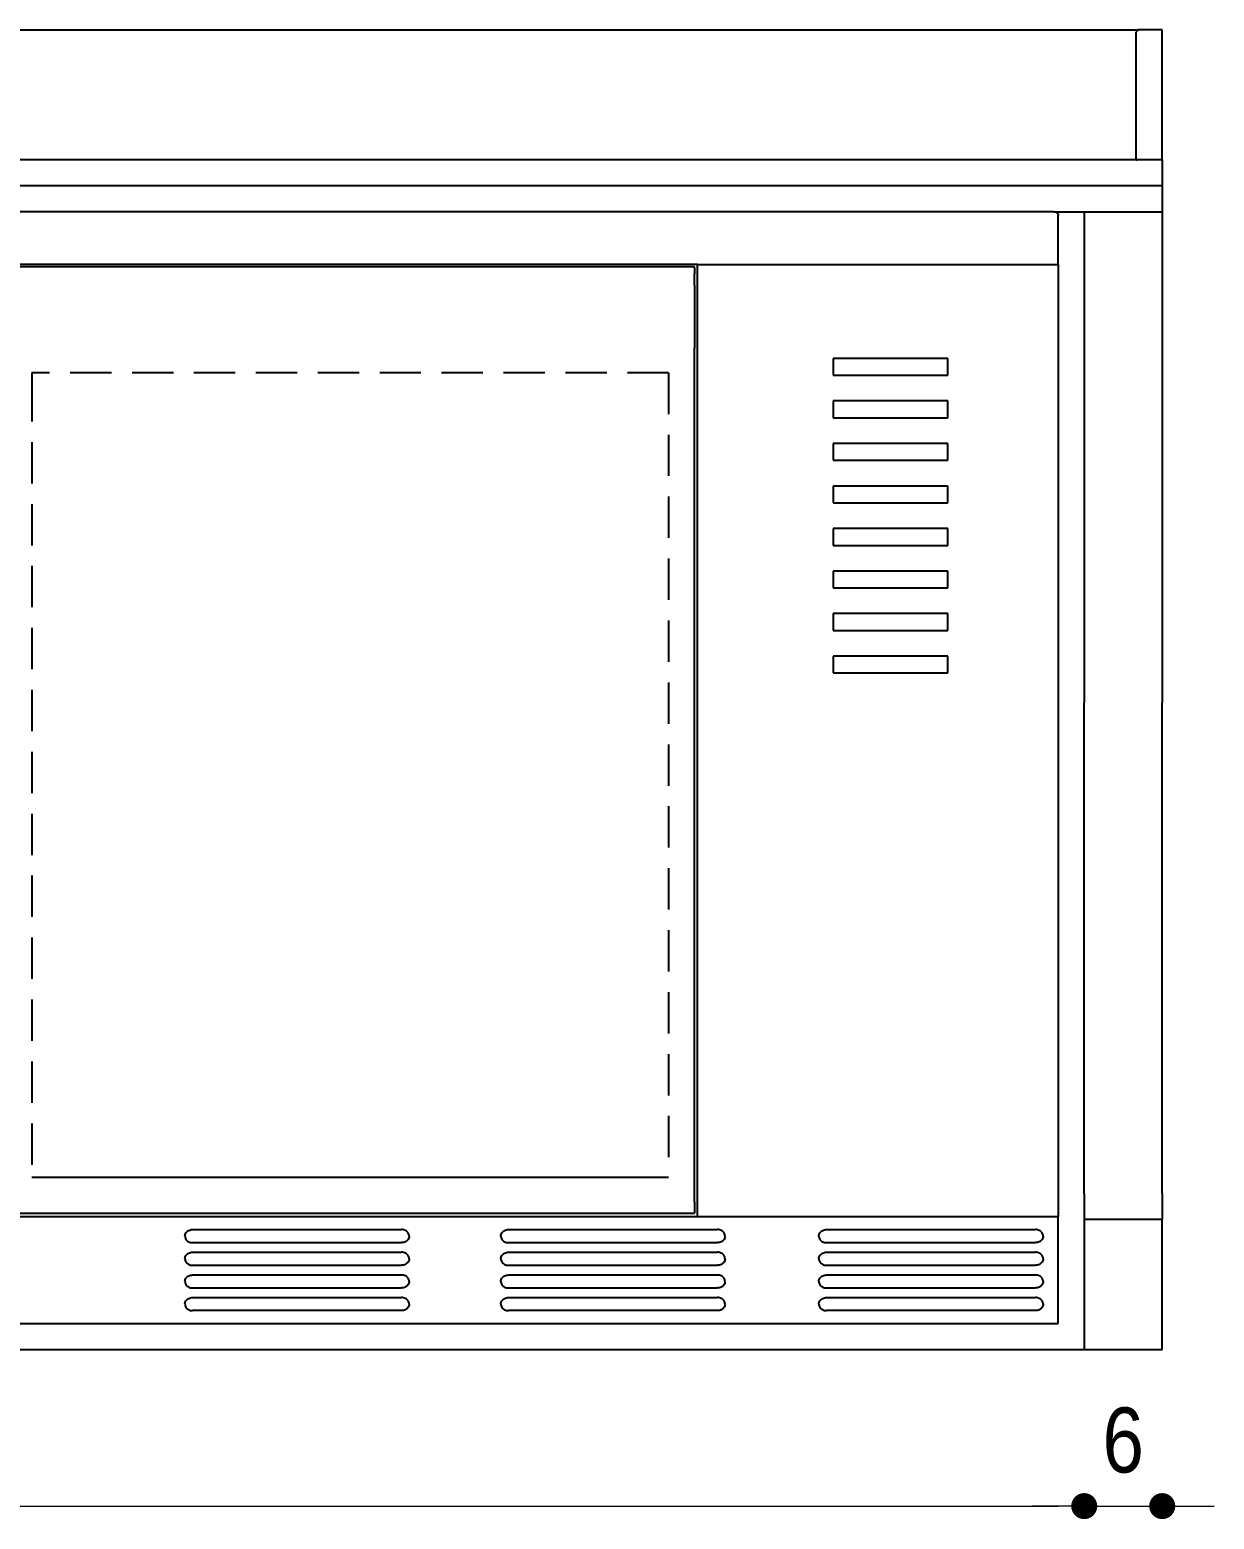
# Model space of a CAD drawing. Header units: millimetres. Extents: x 106699 to 122058, y 158555 to 162844.
# Drawn here: x 111417.3 to 111553.9, y 159660.1 to 159831.9 of the extents above; entities that cross this region are included whole.
import ezdxf

# ---------------------------------------------------------------- set-up
doc = ezdxf.new("R2010")
doc.units = ezdxf.units.MM
doc.linetypes.add('11-021_3000-BLOK_K_ZEMIN_KAT_STR$0$HIDDEN2', pattern=[4.7625, 3.175, -1.5875])
doc.layers.add('S2000-002 Çizgi', color=7, linetype='Continuous')
doc.styles.add('BE', font='ARIALN.TTF')
doc.dimstyles.new('Copy of BE-50', dxfattribs={"dimscale": 100, "dimtxt": 0.05, "dimasz": 0.02, "dimexe": 0.025, "dimexo": 0, "dimgap": 0.025, "dimtad": 1, "dimdec": 1, "dimrnd": 0.5, "dimdsep": 46, "dimtxsty": 'BE', "dimblk": 'DOT', "dimcen": 0.5, "dimdle": 0.025, "dimse1": 1, "dimse2": 1, "dimclrd": 256, "dimclre": 256, "dimclrt": 256, "dimadec": 0, "dimazin": 2, "dimtm": 1e-09, "dimtfac": 1, "dimtdec": 1, "dimtix": 1, "dimtmove": 2, "dimatfit": 0, "dimldrblk": 'DOT', "dimfxl": 0.5, "dimfxlon": 1, "dimtolj": 1, "dimlwd": 9, "dimlwe": 0, "dimarcsym": 0})

# ---------------------------------------------------------------- blocks, each defined once
blk = doc.blocks.new('_Dot')
at = {"color": 0, "linetype": 'ByBlock', "lineweight": -2}
blk.add_line((-0.5, 0), (-1, 0), dxfattribs=at)
at = {"color": 0, "linetype": 'ByBlock', "const_width": 0.5}
blk.add_lwpolyline([(-0.25, 0, 1), (0.25, 0, 1)], format="xyb", close=True, dxfattribs=at)
blk = doc.blocks.new('*D203')
at = {"layer": 'Defpoints', "color": 0, "transparency": 16777216}
for p in [(117400.69, 159679.63), (117593.49, 159679.63), (117593.49, 159667.6)]:
    blk.add_point(p, dxfattribs=at)
at = {"layer": 'S2000-002 Çizgi', "color": 134, "lineweight": 9, "true_color": 0x00a5a5, "transparency": 16777216}
blk.add_line((117402.69, 159667.6), (117591.49, 159667.6), dxfattribs=at)
at = {"layer": 'S2000-002 Çizgi', "color": 134, "lineweight": 9, "true_color": 0x00a5a5, "transparency": 16777216, "xscale": 2, "yscale": 2, "zscale": 2, "rotation": 180}
blk.add_blockref('_Dot', (117400.69, 159667.6), dxfattribs=at)
at = {"layer": 'S2000-002 Çizgi', "color": 134, "lineweight": 9, "true_color": 0x00a5a5, "transparency": 16777216, "xscale": 2, "yscale": 2, "zscale": 2}
blk.add_blockref('_Dot', (117593.49, 159667.6), dxfattribs=at)
at = {"layer": 'S2000-002 Çizgi', "color": 134, "true_color": 0x00a5a5, "transparency": 16777216, "insert": (117497.09, 159672.65), "char_height": 5, "attachment_point": 5, "style": 'BE'}
blk.add_mtext('\\A1;193', dxfattribs=at)
blk = doc.blocks.new('*D204')
at = {"layer": 'Defpoints', "color": 0, "transparency": 16777216}
for p in [(117593.49, 159679.63), (117599.49, 159679.63), (117599.49, 159667.6)]:
    blk.add_point(p, dxfattribs=at)
at = {"layer": 'S2000-002 Çizgi', "color": 134, "lineweight": 9, "true_color": 0x00a5a5, "transparency": 16777216}
for p, q in [((117591.49, 159667.6), (117589.49, 159667.6)), ((117593.49, 159667.6), (117599.49, 159667.6)), ((117601.49, 159667.6), (117603.49, 159667.6))]:
    blk.add_line(p, q, dxfattribs=at)
at = {"layer": 'S2000-002 Çizgi', "color": 134, "lineweight": 9, "true_color": 0x00a5a5, "transparency": 16777216, "xscale": 2, "yscale": 2, "zscale": 2}
blk.add_blockref('_Dot', (117593.49, 159667.6), dxfattribs=at)
at = {"layer": 'S2000-002 Çizgi', "color": 134, "lineweight": 9, "true_color": 0x00a5a5, "transparency": 16777216, "xscale": 2, "yscale": 2, "zscale": 2, "rotation": 180}
blk.add_blockref('_Dot', (117599.49, 159667.6), dxfattribs=at)
at = {"layer": 'S2000-002 Çizgi', "color": 134, "true_color": 0x00a5a5, "transparency": 16777216, "insert": (117596.49, 159672.65), "char_height": 5, "attachment_point": 5, "style": 'BE'}
blk.add_mtext('\\A1;6', dxfattribs=at)
blk = doc.blocks.new('dd')
at = {"layer": 'S2000-002 Çizgi'}
for p, q in [((117394.89, 159781.13), (117597.69, 159781.13)), ((117597.5, 159780.97), (117597.49, 159780.93)), ((117597.51, 159781.01), (117597.5, 159780.97)), ((117597.54, 159781.05), (117597.51, 159781.01)), ((117597.57, 159781.08), (117597.54, 159781.05)), ((117597.61, 159781.11), (117597.57, 159781.08)), ((117597.65, 159781.12), (117597.61, 159781.11)), ((117597.69, 159781.13), (117597.65, 159781.12)), ((117599.49, 159781.13), (117597.69, 159781.13)), ((117599.49, 159771.13), (117599.49, 159781.13)), ((117597.49, 159771.13), (117597.49, 159780.93)), ((117597.49, 159771.13), (117394.89, 159771.13)), ((117597.49, 159771.13), (117597.5, 159771.13)), ((117597.5, 159771.13), (117597.54, 159771.13)), ((117597.54, 159771.13), (117597.57, 159771.13)), ((117597.69, 159771.13), (117597.57, 159771.13)), ((117599.49, 159771.13), (117597.69, 159771.13)), ((117599.49, 159771.13), (117599.49, 159769.13)), ((117599.49, 159769.13), (117394.69, 159769.13)), ((117599.49, 159769.13), (117599.49, 159767.13)), ((117591.16, 159767.13), (117403.82, 159767.13)), ((117591.16, 159767.13), (117591.24, 159767.12)), ((117591.16, 159767.13), (117593.5, 159767.13)), ((117591.31, 159767.1), (117591.24, 159767.12)), ((117591.37, 159767.07), (117591.31, 159767.1)), ((117591.37, 159767.07), (117591.42, 159767.03)), ((117591.42, 159767.03), (117591.46, 159766.98)), ((117591.46, 159766.98), (117591.48, 159766.92)), ((117591.48, 159766.92), (117591.49, 159766.87)), ((117591.49, 159763.08), (117591.49, 159766.87)), ((117593.49, 159691.63), (117593.5, 159767.13)), ((117593.5, 159767.13), (117599.49, 159767.13)), ((117599.49, 159691.63), (117599.5, 159767.13)), ((117599.49, 159767.13), (117599.5, 159767.13)), ((117563.74, 159763.08), (117403.49, 159763.08)), ((117563.52, 159762.89), (117510.54, 159762.89)), ((117563.52, 159762.81), (117563.52, 159762.89)), ((117563.52, 159762.81), (117563.52, 159762.7)), ((117563.52, 159762.7), (117563.52, 159762.57)), ((117563.74, 159763.08), (117591.49, 159763.08)), ((117563.74, 159761.18), (117563.74, 159763.08)), ((117591.49, 159763.08), (117591.49, 159689.86)), ((117563.52, 159762.57), (117563.52, 159762.4)), ((117563.52, 159762.4), (117563.52, 159762.35)), ((117563.52, 159762.03), (117563.52, 159762.35)), ((117563.52, 159761.97), (117563.52, 159762.03)), ((117563.52, 159761.81), (117563.52, 159761.97)), ((117563.52, 159761.68), (117563.52, 159761.81)), ((117563.52, 159761.57), (117563.52, 159761.68)), ((117563.52, 159761.51), (117563.52, 159761.57)), ((117563.52, 159761.49), (117563.52, 159761.51)), ((117563.52, 159761.49), (117563.52, 159761.18)), ((117563.52, 159761.18), (117563.52, 159760.97)), ((117563.52, 159760.97), (117563.52, 159760.03)), ((117563.74, 159754.18), (117563.74, 159761.18)), ((117563.52, 159760.03), (117563.52, 159759.63)), ((117563.52, 159759.63), (117563.52, 159759.16)), ((117563.52, 159759.16), (117563.52, 159758.65)), ((117563.52, 159758.65), (117563.52, 159758.12)), ((117563.52, 159758.12), (117563.52, 159757.59)), ((117563.52, 159757.59), (117563.52, 159757.09)), ((117563.52, 159757.09), (117563.52, 159756.65)), ((117563.52, 159754.18), (117563.52, 159756.65)), ((117574.18, 159755.85), (117574.18, 159754.56)), ((117583.01, 159755.85), (117574.18, 159755.85)), ((117583.01, 159754.56), (117583.01, 159755.85)), ((117512.54, 159754.75), (117512.54, 159754.18)), ((117512.54, 159754.18), (117512.53, 159754.18)), ((117563.52, 159691.85), (117563.52, 159754.18)), ((117563.74, 159691.85), (117563.74, 159754.18)), ((117574.18, 159754.56), (117583.01, 159754.56)), ((117574.18, 159752.58), (117574.18, 159751.29)), ((117583.01, 159752.58), (117574.18, 159752.58)), ((117583.01, 159751.29), (117583.01, 159752.58)), ((117574.18, 159751.29), (117583.01, 159751.29)), ((117583.01, 159749.31), (117574.18, 159749.31)), ((117574.18, 159749.31), (117574.18, 159748.02)), ((117583.01, 159748.02), (117583.01, 159749.31)), ((117574.18, 159748.02), (117583.01, 159748.02)), ((117583.01, 159746.04), (117574.18, 159746.04)), ((117574.18, 159746.04), (117574.18, 159744.75)), ((117583.01, 159744.75), (117583.01, 159746.04)), ((117574.18, 159744.75), (117583.01, 159744.75)), ((117583.01, 159742.77), (117574.18, 159742.77)), ((117574.18, 159742.77), (117574.18, 159741.48)), ((117583.01, 159741.48), (117583.01, 159742.77)), ((117574.18, 159741.48), (117583.01, 159741.48)), ((117574.18, 159739.5), (117574.18, 159738.21)), ((117583.01, 159739.5), (117574.18, 159739.5)), ((117583.01, 159738.21), (117583.01, 159739.5)), ((117574.18, 159738.21), (117583.01, 159738.21)), ((117574.18, 159736.23), (117574.18, 159734.94)), ((117583.01, 159736.23), (117574.18, 159736.23)), ((117583.01, 159734.94), (117583.01, 159736.23)), ((117574.18, 159734.94), (117583.01, 159734.94)), ((117574.18, 159732.96), (117574.18, 159731.67)), ((117583.01, 159732.96), (117574.18, 159732.96)), ((117583.01, 159731.67), (117583.01, 159732.96)), ((117574.18, 159731.67), (117583.01, 159731.67)), ((117561.52, 159692.88), (117512.54, 159692.88)), ((117563.52, 159690.98), (117563.52, 159691.85)), ((117563.74, 159689.86), (117563.74, 159691.85)), ((117593.49, 159691.63), (117593.49, 159689.63)), ((117599.49, 159691.63), (117599.49, 159689.63)), ((117563.52, 159690.98), (117563.52, 159690.79)), ((117563.52, 159690.79), (117563.52, 159690.61)), ((117563.52, 159690.61), (117563.52, 159690.45)), ((117415.22, 159689.86), (117582.63, 159689.86)), ((117510.54, 159690.12), (117563.52, 159690.12)), ((117563.52, 159690.45), (117563.52, 159690.31)), ((117563.52, 159690.31), (117563.52, 159690.21)), ((117563.52, 159690.21), (117563.52, 159690.14)), ((117563.52, 159690.14), (117563.52, 159690.12)), ((117582.63, 159689.86), (117582.74, 159689.86)), ((117582.74, 159689.86), (117583.07, 159689.86)), ((117583.07, 159689.86), (117583.59, 159689.86)), ((117583.59, 159689.86), (117584.27, 159689.86)), ((117584.27, 159689.86), (117585.06, 159689.86)), ((117585.06, 159689.86), (117585.91, 159689.86)), ((117585.91, 159689.86), (117586.76, 159689.86)), ((117586.76, 159689.86), (117587.55, 159689.86)), ((117587.55, 159689.86), (117588.23, 159689.86)), ((117588.23, 159689.86), (117588.75, 159689.86)), ((117588.75, 159689.86), (117589.08, 159689.86)), ((117589.08, 159689.86), (117589.19, 159689.86)), ((117589.19, 159689.86), (117591.49, 159689.86)), ((117591.49, 159681.64), (117591.49, 159689.86)), ((117599.49, 159689.63), (117593.49, 159689.63)), ((117593.49, 159689.63), (117593.49, 159679.63)), ((117599.49, 159679.63), (117599.49, 159689.63)), ((117524.31, 159688.36), (117524.32, 159688.43)), ((117524.31, 159688.36), (117524.32, 159688.3)), ((117524.32, 159688.43), (117524.33, 159688.49)), ((117524.32, 159688.3), (117524.33, 159688.23)), ((117524.33, 159688.49), (117524.36, 159688.55)), ((117524.33, 159688.23), (117524.36, 159688.17)), ((117524.36, 159688.55), (117524.39, 159688.61)), ((117524.39, 159688.61), (117524.43, 159688.67)), ((117524.43, 159688.67), (117524.48, 159688.71)), ((117524.48, 159688.71), (117524.54, 159688.76)), ((117524.54, 159688.76), (117524.6, 159688.79)), ((117524.6, 159688.79), (117524.67, 159688.82)), ((117524.67, 159688.82), (117524.74, 159688.84)), ((117524.74, 159688.84), (117524.82, 159688.86)), ((117524.82, 159688.86), (117524.89, 159688.86)), ((117524.89, 159688.86), (117540.97, 159688.86)), ((117541.05, 159688.86), (117540.97, 159688.86)), ((117541.13, 159688.84), (117541.05, 159688.86)), ((117541.2, 159688.82), (117541.13, 159688.84)), ((117541.27, 159688.79), (117541.2, 159688.82)), ((117541.33, 159688.76), (117541.27, 159688.79)), ((117541.39, 159688.71), (117541.33, 159688.76)), ((117541.44, 159688.67), (117541.39, 159688.71)), ((117541.48, 159688.61), (117541.44, 159688.67)), ((117541.51, 159688.55), (117541.48, 159688.61)), ((117541.54, 159688.49), (117541.51, 159688.55)), ((117541.54, 159688.23), (117541.51, 159688.17)), ((117541.55, 159688.43), (117541.54, 159688.49)), ((117541.55, 159688.3), (117541.54, 159688.23)), ((117541.56, 159688.36), (117541.55, 159688.43)), ((117541.56, 159688.36), (117541.55, 159688.3)), ((117548.61, 159688.36), (117548.62, 159688.43)), ((117548.61, 159688.36), (117548.62, 159688.3)), ((117548.62, 159688.43), (117548.63, 159688.49)), ((117548.62, 159688.3), (117548.63, 159688.23)), ((117548.63, 159688.49), (117548.66, 159688.55)), ((117548.63, 159688.23), (117548.66, 159688.17)), ((117548.66, 159688.55), (117548.69, 159688.61)), ((117548.69, 159688.61), (117548.73, 159688.67)), ((117548.73, 159688.67), (117548.78, 159688.71)), ((117548.78, 159688.71), (117548.84, 159688.76)), ((117548.84, 159688.76), (117548.9, 159688.79)), ((117548.9, 159688.79), (117548.97, 159688.82)), ((117548.97, 159688.82), (117549.04, 159688.84)), ((117549.04, 159688.84), (117549.12, 159688.86)), ((117549.12, 159688.86), (117549.19, 159688.86)), ((117549.19, 159688.86), (117565.27, 159688.86)), ((117565.35, 159688.86), (117565.27, 159688.86)), ((117565.43, 159688.84), (117565.35, 159688.86)), ((117565.5, 159688.82), (117565.43, 159688.84)), ((117565.57, 159688.79), (117565.5, 159688.82)), ((117565.63, 159688.76), (117565.57, 159688.79)), ((117565.69, 159688.71), (117565.63, 159688.76)), ((117565.74, 159688.67), (117565.69, 159688.71)), ((117565.78, 159688.61), (117565.74, 159688.67)), ((117565.81, 159688.55), (117565.78, 159688.61)), ((117565.84, 159688.49), (117565.81, 159688.55)), ((117565.84, 159688.23), (117565.81, 159688.17)), ((117565.85, 159688.43), (117565.84, 159688.49)), ((117565.85, 159688.3), (117565.84, 159688.23)), ((117565.86, 159688.36), (117565.85, 159688.43)), ((117565.86, 159688.36), (117565.85, 159688.3)), ((117573.08, 159688.43), (117573.1, 159688.49)), ((117573.08, 159688.36), (117573.08, 159688.43)), ((117573.08, 159688.36), (117573.08, 159688.3)), ((117573.08, 159688.3), (117573.1, 159688.23)), ((117573.1, 159688.49), (117573.12, 159688.55)), ((117573.1, 159688.23), (117573.12, 159688.17)), ((117573.12, 159688.55), (117573.16, 159688.61)), ((117573.16, 159688.61), (117573.2, 159688.67)), ((117573.2, 159688.67), (117573.25, 159688.71)), ((117573.25, 159688.71), (117573.31, 159688.76)), ((117573.31, 159688.76), (117573.37, 159688.79)), ((117573.37, 159688.79), (117573.44, 159688.82)), ((117573.44, 159688.82), (117573.51, 159688.84)), ((117573.51, 159688.84), (117573.59, 159688.86)), ((117573.59, 159688.86), (117573.66, 159688.86)), ((117573.66, 159688.86), (117582.63, 159688.86)), ((117582.63, 159688.86), (117582.74, 159688.86)), ((117582.74, 159688.86), (117583.07, 159688.86)), ((117583.07, 159688.86), (117583.59, 159688.86)), ((117583.59, 159688.86), (117584.27, 159688.86)), ((117584.27, 159688.86), (117585.06, 159688.86)), ((117585.06, 159688.86), (117585.91, 159688.86)), ((117585.91, 159688.86), (117586.76, 159688.86)), ((117586.76, 159688.86), (117587.55, 159688.86)), ((117587.55, 159688.86), (117588.23, 159688.86)), ((117588.23, 159688.86), (117588.75, 159688.86)), ((117588.75, 159688.86), (117589.08, 159688.86)), ((117589.08, 159688.86), (117589.19, 159688.86)), ((117589.19, 159688.86), (117589.74, 159688.86)), ((117589.82, 159688.86), (117589.74, 159688.86)), ((117589.89, 159688.84), (117589.82, 159688.86)), ((117589.97, 159688.82), (117589.89, 159688.84)), ((117590.03, 159688.79), (117589.97, 159688.82)), ((117590.1, 159688.76), (117590.03, 159688.79)), ((117590.15, 159688.71), (117590.1, 159688.76)), ((117590.2, 159688.67), (117590.15, 159688.71)), ((117590.25, 159688.61), (117590.2, 159688.67)), ((117590.28, 159688.55), (117590.25, 159688.61)), ((117590.31, 159688.49), (117590.28, 159688.55)), ((117590.31, 159688.23), (117590.28, 159688.17)), ((117590.32, 159688.43), (117590.31, 159688.49)), ((117590.32, 159688.3), (117590.31, 159688.23)), ((117590.33, 159688.36), (117590.32, 159688.43)), ((117590.33, 159688.36), (117590.32, 159688.3)), ((117524.36, 159688.17), (117524.39, 159688.11)), ((117524.39, 159688.11), (117524.43, 159688.06)), ((117524.43, 159688.06), (117524.48, 159688.01)), ((117524.48, 159688.01), (117524.54, 159687.96)), ((117524.54, 159687.96), (117524.6, 159687.93)), ((117524.54, 159687.02), (117524.6, 159687.05)), ((117524.6, 159687.93), (117524.67, 159687.9)), ((117524.6, 159687.05), (117524.67, 159687.08)), ((117524.67, 159687.9), (117524.74, 159687.88)), ((117524.67, 159687.08), (117524.74, 159687.1)), ((117524.74, 159687.88), (117524.82, 159687.87)), ((117524.74, 159687.1), (117524.82, 159687.12)), ((117524.82, 159687.87), (117524.89, 159687.86)), ((117524.82, 159687.12), (117524.89, 159687.12)), ((117524.89, 159687.86), (117540.97, 159687.86)), ((117524.89, 159687.12), (117540.97, 159687.12)), ((117541.05, 159687.87), (117540.97, 159687.86)), ((117541.05, 159687.12), (117540.97, 159687.12)), ((117541.13, 159687.88), (117541.05, 159687.87)), ((117541.13, 159687.1), (117541.05, 159687.12)), ((117541.2, 159687.9), (117541.13, 159687.88)), ((117541.2, 159687.08), (117541.13, 159687.1)), ((117541.27, 159687.93), (117541.2, 159687.9)), ((117541.27, 159687.05), (117541.2, 159687.08)), ((117541.33, 159687.96), (117541.27, 159687.93)), ((117541.33, 159687.02), (117541.27, 159687.05)), ((117541.39, 159688.01), (117541.33, 159687.96)), ((117541.44, 159688.06), (117541.39, 159688.01)), ((117541.48, 159688.11), (117541.44, 159688.06)), ((117541.51, 159688.17), (117541.48, 159688.11)), ((117548.66, 159688.17), (117548.69, 159688.11)), ((117548.69, 159688.11), (117548.73, 159688.06)), ((117548.73, 159688.06), (117548.78, 159688.01)), ((117548.78, 159688.01), (117548.84, 159687.96)), ((117548.84, 159687.96), (117548.9, 159687.93)), ((117548.84, 159687.02), (117548.9, 159687.05)), ((117548.9, 159687.93), (117548.97, 159687.9)), ((117548.9, 159687.05), (117548.97, 159687.08)), ((117548.97, 159687.9), (117549.04, 159687.88)), ((117548.97, 159687.08), (117549.04, 159687.1)), ((117549.04, 159687.88), (117549.12, 159687.87)), ((117549.04, 159687.1), (117549.12, 159687.12)), ((117549.12, 159687.87), (117549.19, 159687.86)), ((117549.12, 159687.12), (117549.19, 159687.12)), ((117549.19, 159687.86), (117565.27, 159687.86)), ((117549.19, 159687.12), (117565.27, 159687.12)), ((117565.35, 159687.87), (117565.27, 159687.86)), ((117565.35, 159687.12), (117565.27, 159687.12)), ((117565.43, 159687.88), (117565.35, 159687.87)), ((117565.43, 159687.1), (117565.35, 159687.12)), ((117565.5, 159687.9), (117565.43, 159687.88)), ((117565.5, 159687.08), (117565.43, 159687.1)), ((117565.57, 159687.93), (117565.5, 159687.9)), ((117565.57, 159687.05), (117565.5, 159687.08)), ((117565.63, 159687.96), (117565.57, 159687.93)), ((117565.63, 159687.02), (117565.57, 159687.05)), ((117565.69, 159688.01), (117565.63, 159687.96)), ((117565.74, 159688.06), (117565.69, 159688.01)), ((117565.78, 159688.11), (117565.74, 159688.06)), ((117565.81, 159688.17), (117565.78, 159688.11)), ((117573.12, 159688.17), (117573.16, 159688.11)), ((117573.16, 159688.11), (117573.2, 159688.06)), ((117573.2, 159688.06), (117573.25, 159688.01)), ((117573.25, 159688.01), (117573.31, 159687.96)), ((117573.31, 159687.96), (117573.37, 159687.93)), ((117573.31, 159687.02), (117573.37, 159687.05)), ((117573.37, 159687.93), (117573.44, 159687.9)), ((117573.37, 159687.05), (117573.44, 159687.08)), ((117573.44, 159687.9), (117573.51, 159687.88)), ((117573.44, 159687.08), (117573.51, 159687.1)), ((117573.51, 159687.88), (117573.59, 159687.87)), ((117573.51, 159687.1), (117573.59, 159687.12)), ((117573.59, 159687.87), (117573.66, 159687.86)), ((117573.59, 159687.12), (117573.66, 159687.12)), ((117573.66, 159687.86), (117582.63, 159687.86)), ((117573.66, 159687.12), (117582.63, 159687.12)), ((117582.63, 159687.86), (117582.74, 159687.86)), ((117582.63, 159687.12), (117582.74, 159687.12)), ((117582.74, 159687.86), (117583.07, 159687.86)), ((117582.74, 159687.12), (117583.07, 159687.12)), ((117583.07, 159687.86), (117583.59, 159687.86)), ((117583.07, 159687.12), (117583.59, 159687.12)), ((117583.59, 159687.86), (117584.27, 159687.86)), ((117583.59, 159687.12), (117584.27, 159687.12)), ((117584.27, 159687.86), (117585.06, 159687.86)), ((117584.27, 159687.12), (117585.06, 159687.12)), ((117585.06, 159687.86), (117585.91, 159687.86)), ((117585.06, 159687.12), (117585.91, 159687.12)), ((117585.91, 159687.86), (117586.76, 159687.86)), ((117585.91, 159687.12), (117586.76, 159687.12)), ((117586.76, 159687.86), (117587.55, 159687.86)), ((117586.76, 159687.12), (117587.55, 159687.12)), ((117587.55, 159687.86), (117588.23, 159687.86)), ((117587.55, 159687.12), (117588.23, 159687.12)), ((117588.23, 159687.86), (117588.75, 159687.86)), ((117588.23, 159687.12), (117588.75, 159687.12)), ((117588.75, 159687.86), (117589.08, 159687.86)), ((117588.75, 159687.12), (117589.08, 159687.12)), ((117589.08, 159687.86), (117589.19, 159687.86)), ((117589.08, 159687.12), (117589.19, 159687.12)), ((117589.19, 159687.86), (117589.74, 159687.86)), ((117589.19, 159687.12), (117589.74, 159687.12)), ((117589.82, 159687.87), (117589.74, 159687.86)), ((117589.82, 159687.12), (117589.74, 159687.12)), ((117589.89, 159687.88), (117589.82, 159687.87)), ((117589.89, 159687.1), (117589.82, 159687.12)), ((117589.97, 159687.9), (117589.89, 159687.88)), ((117589.97, 159687.08), (117589.89, 159687.1)), ((117590.03, 159687.93), (117589.97, 159687.9)), ((117590.03, 159687.05), (117589.97, 159687.08)), ((117590.1, 159687.96), (117590.03, 159687.93)), ((117590.1, 159687.02), (117590.03, 159687.05)), ((117590.15, 159688.01), (117590.1, 159687.96)), ((117590.2, 159688.06), (117590.15, 159688.01)), ((117590.25, 159688.11), (117590.2, 159688.06)), ((117590.28, 159688.17), (117590.25, 159688.11)), ((117524.31, 159686.62), (117524.32, 159686.68)), ((117524.31, 159686.62), (117524.32, 159686.55)), ((117524.32, 159686.68), (117524.33, 159686.75)), ((117524.32, 159686.55), (117524.33, 159686.49)), ((117524.33, 159686.75), (117524.36, 159686.81)), ((117524.33, 159686.49), (117524.36, 159686.43)), ((117524.36, 159686.81), (117524.39, 159686.87)), ((117524.36, 159686.43), (117524.39, 159686.37)), ((117524.39, 159686.87), (117524.43, 159686.92)), ((117524.39, 159686.37), (117524.43, 159686.32)), ((117524.43, 159686.92), (117524.48, 159686.97)), ((117524.43, 159686.32), (117524.48, 159686.27)), ((117524.48, 159686.97), (117524.54, 159687.02)), ((117524.48, 159686.27), (117524.54, 159686.22)), ((117524.54, 159686.22), (117524.6, 159686.19)), ((117524.6, 159686.19), (117524.67, 159686.16)), ((117524.67, 159686.16), (117524.74, 159686.14)), ((117524.74, 159686.14), (117524.82, 159686.12)), ((117524.82, 159686.12), (117524.89, 159686.12)), ((117524.89, 159686.12), (117540.97, 159686.12)), ((117541.05, 159686.12), (117540.97, 159686.12)), ((117541.13, 159686.14), (117541.05, 159686.12)), ((117541.2, 159686.16), (117541.13, 159686.14)), ((117541.27, 159686.19), (117541.2, 159686.16)), ((117541.33, 159686.22), (117541.27, 159686.19)), ((117541.39, 159686.97), (117541.33, 159687.02)), ((117541.39, 159686.27), (117541.33, 159686.22)), ((117541.44, 159686.92), (117541.39, 159686.97)), ((117541.44, 159686.32), (117541.39, 159686.27)), ((117541.48, 159686.87), (117541.44, 159686.92)), ((117541.48, 159686.37), (117541.44, 159686.32)), ((117541.51, 159686.81), (117541.48, 159686.87)), ((117541.51, 159686.43), (117541.48, 159686.37)), ((117541.54, 159686.75), (117541.51, 159686.81)), ((117541.54, 159686.49), (117541.51, 159686.43)), ((117541.55, 159686.68), (117541.54, 159686.75)), ((117541.55, 159686.55), (117541.54, 159686.49)), ((117541.56, 159686.62), (117541.55, 159686.68)), ((117541.56, 159686.62), (117541.55, 159686.55)), ((117548.61, 159686.62), (117548.62, 159686.68)), ((117548.61, 159686.62), (117548.62, 159686.55)), ((117548.62, 159686.68), (117548.63, 159686.75)), ((117548.62, 159686.55), (117548.63, 159686.49)), ((117548.63, 159686.75), (117548.66, 159686.81)), ((117548.63, 159686.49), (117548.66, 159686.43)), ((117548.66, 159686.81), (117548.69, 159686.87)), ((117548.66, 159686.43), (117548.69, 159686.37)), ((117548.69, 159686.87), (117548.73, 159686.92)), ((117548.69, 159686.37), (117548.73, 159686.32)), ((117548.73, 159686.92), (117548.78, 159686.97)), ((117548.73, 159686.32), (117548.78, 159686.27)), ((117548.78, 159686.97), (117548.84, 159687.02)), ((117548.78, 159686.27), (117548.84, 159686.22)), ((117548.84, 159686.22), (117548.9, 159686.19)), ((117548.9, 159686.19), (117548.97, 159686.16)), ((117548.97, 159686.16), (117549.04, 159686.14)), ((117549.04, 159686.14), (117549.12, 159686.12)), ((117549.12, 159686.12), (117549.19, 159686.12)), ((117549.19, 159686.12), (117565.27, 159686.12)), ((117565.35, 159686.12), (117565.27, 159686.12)), ((117565.43, 159686.14), (117565.35, 159686.12)), ((117565.5, 159686.16), (117565.43, 159686.14)), ((117565.57, 159686.19), (117565.5, 159686.16)), ((117565.63, 159686.22), (117565.57, 159686.19)), ((117565.69, 159686.97), (117565.63, 159687.02)), ((117565.69, 159686.27), (117565.63, 159686.22)), ((117565.74, 159686.92), (117565.69, 159686.97)), ((117565.74, 159686.32), (117565.69, 159686.27)), ((117565.78, 159686.87), (117565.74, 159686.92)), ((117565.78, 159686.37), (117565.74, 159686.32)), ((117565.81, 159686.81), (117565.78, 159686.87)), ((117565.81, 159686.43), (117565.78, 159686.37)), ((117565.84, 159686.75), (117565.81, 159686.81)), ((117565.84, 159686.49), (117565.81, 159686.43)), ((117565.85, 159686.68), (117565.84, 159686.75)), ((117565.85, 159686.55), (117565.84, 159686.49)), ((117565.86, 159686.62), (117565.85, 159686.68)), ((117565.86, 159686.62), (117565.85, 159686.55)), ((117573.08, 159686.68), (117573.1, 159686.75)), ((117573.08, 159686.62), (117573.08, 159686.68)), ((117573.08, 159686.62), (117573.08, 159686.55)), ((117573.08, 159686.55), (117573.1, 159686.49)), ((117573.1, 159686.75), (117573.12, 159686.81)), ((117573.1, 159686.49), (117573.12, 159686.43)), ((117573.12, 159686.81), (117573.16, 159686.87)), ((117573.12, 159686.43), (117573.16, 159686.37)), ((117573.16, 159686.87), (117573.2, 159686.92)), ((117573.16, 159686.37), (117573.2, 159686.32)), ((117573.2, 159686.92), (117573.25, 159686.97)), ((117573.2, 159686.32), (117573.25, 159686.27)), ((117573.25, 159686.97), (117573.31, 159687.02)), ((117573.25, 159686.27), (117573.31, 159686.22)), ((117573.31, 159686.22), (117573.37, 159686.19)), ((117573.37, 159686.19), (117573.44, 159686.16)), ((117573.44, 159686.16), (117573.51, 159686.14)), ((117573.51, 159686.14), (117573.59, 159686.12)), ((117573.59, 159686.12), (117573.66, 159686.12)), ((117573.66, 159686.12), (117582.63, 159686.12)), ((117582.63, 159686.12), (117582.74, 159686.12)), ((117582.74, 159686.12), (117583.07, 159686.12)), ((117583.07, 159686.12), (117583.59, 159686.12)), ((117583.59, 159686.12), (117584.27, 159686.12)), ((117584.27, 159686.12), (117585.06, 159686.12)), ((117585.06, 159686.12), (117585.91, 159686.12)), ((117585.91, 159686.12), (117586.76, 159686.12)), ((117586.76, 159686.12), (117587.55, 159686.12)), ((117587.55, 159686.12), (117588.23, 159686.12)), ((117588.23, 159686.12), (117588.75, 159686.12)), ((117588.75, 159686.12), (117589.08, 159686.12)), ((117589.08, 159686.12), (117589.19, 159686.12)), ((117589.19, 159686.12), (117589.74, 159686.12)), ((117589.82, 159686.12), (117589.74, 159686.12)), ((117589.89, 159686.14), (117589.82, 159686.12)), ((117589.97, 159686.16), (117589.89, 159686.14)), ((117590.03, 159686.19), (117589.97, 159686.16)), ((117590.1, 159686.22), (117590.03, 159686.19)), ((117590.15, 159686.97), (117590.1, 159687.02)), ((117590.15, 159686.27), (117590.1, 159686.22)), ((117590.2, 159686.92), (117590.15, 159686.97)), ((117590.2, 159686.32), (117590.15, 159686.27)), ((117590.25, 159686.87), (117590.2, 159686.92)), ((117590.25, 159686.37), (117590.2, 159686.32)), ((117590.28, 159686.81), (117590.25, 159686.87)), ((117590.28, 159686.43), (117590.25, 159686.37)), ((117590.31, 159686.75), (117590.28, 159686.81)), ((117590.31, 159686.49), (117590.28, 159686.43)), ((117590.32, 159686.68), (117590.31, 159686.75)), ((117590.32, 159686.55), (117590.31, 159686.49)), ((117590.33, 159686.62), (117590.32, 159686.68)), ((117590.33, 159686.62), (117590.32, 159686.55)), ((117524.31, 159684.88), (117524.32, 159684.94)), ((117524.31, 159684.88), (117524.32, 159684.81)), ((117524.32, 159684.94), (117524.33, 159685.01)), ((117524.32, 159684.81), (117524.33, 159684.75)), ((117524.33, 159685.01), (117524.36, 159685.07)), ((117524.36, 159685.07), (117524.39, 159685.13)), ((117524.39, 159685.13), (117524.43, 159685.18)), ((117524.43, 159685.18), (117524.48, 159685.23)), ((117524.48, 159685.23), (117524.54, 159685.27)), ((117524.54, 159685.27), (117524.6, 159685.31)), ((117524.6, 159685.31), (117524.67, 159685.34)), ((117524.67, 159685.34), (117524.74, 159685.36)), ((117524.74, 159685.36), (117524.82, 159685.37)), ((117524.82, 159685.37), (117524.89, 159685.38)), ((117524.89, 159685.38), (117540.97, 159685.38)), ((117541.05, 159685.37), (117540.97, 159685.38)), ((117541.13, 159685.36), (117541.05, 159685.37)), ((117541.2, 159685.34), (117541.13, 159685.36)), ((117541.27, 159685.31), (117541.2, 159685.34)), ((117541.33, 159685.27), (117541.27, 159685.31)), ((117541.39, 159685.23), (117541.33, 159685.27)), ((117541.44, 159685.18), (117541.39, 159685.23)), ((117541.48, 159685.13), (117541.44, 159685.18)), ((117541.51, 159685.07), (117541.48, 159685.13)), ((117541.54, 159685.01), (117541.51, 159685.07)), ((117541.55, 159684.94), (117541.54, 159685.01)), ((117541.55, 159684.81), (117541.54, 159684.75)), ((117541.56, 159684.88), (117541.55, 159684.94)), ((117541.56, 159684.88), (117541.55, 159684.81)), ((117548.61, 159684.88), (117548.62, 159684.94)), ((117548.61, 159684.88), (117548.62, 159684.81)), ((117548.62, 159684.94), (117548.63, 159685.01)), ((117548.62, 159684.81), (117548.63, 159684.75)), ((117548.63, 159685.01), (117548.66, 159685.07)), ((117548.66, 159685.07), (117548.69, 159685.13)), ((117548.69, 159685.13), (117548.73, 159685.18)), ((117548.73, 159685.18), (117548.78, 159685.23)), ((117548.78, 159685.23), (117548.84, 159685.27)), ((117548.84, 159685.27), (117548.9, 159685.31)), ((117548.9, 159685.31), (117548.97, 159685.34)), ((117548.97, 159685.34), (117549.04, 159685.36)), ((117549.04, 159685.36), (117549.12, 159685.37)), ((117549.12, 159685.37), (117549.19, 159685.38)), ((117549.19, 159685.38), (117565.27, 159685.38)), ((117565.35, 159685.37), (117565.27, 159685.38)), ((117565.43, 159685.36), (117565.35, 159685.37)), ((117565.5, 159685.34), (117565.43, 159685.36)), ((117565.57, 159685.31), (117565.5, 159685.34)), ((117565.63, 159685.27), (117565.57, 159685.31)), ((117565.69, 159685.23), (117565.63, 159685.27)), ((117565.74, 159685.18), (117565.69, 159685.23)), ((117565.78, 159685.13), (117565.74, 159685.18)), ((117565.81, 159685.07), (117565.78, 159685.13)), ((117565.84, 159685.01), (117565.81, 159685.07)), ((117565.85, 159684.94), (117565.84, 159685.01)), ((117565.85, 159684.81), (117565.84, 159684.75)), ((117565.86, 159684.88), (117565.85, 159684.94)), ((117565.86, 159684.88), (117565.85, 159684.81)), ((117573.08, 159684.94), (117573.1, 159685.01)), ((117573.08, 159684.88), (117573.08, 159684.94)), ((117573.08, 159684.88), (117573.08, 159684.81)), ((117573.08, 159684.81), (117573.1, 159684.75)), ((117573.1, 159685.01), (117573.12, 159685.07)), ((117573.12, 159685.07), (117573.16, 159685.13)), ((117573.16, 159685.13), (117573.2, 159685.18)), ((117573.2, 159685.18), (117573.25, 159685.23)), ((117573.25, 159685.23), (117573.31, 159685.27)), ((117573.31, 159685.27), (117573.37, 159685.31)), ((117573.37, 159685.31), (117573.44, 159685.34)), ((117573.44, 159685.34), (117573.51, 159685.36)), ((117573.51, 159685.36), (117573.59, 159685.37)), ((117573.59, 159685.37), (117573.66, 159685.38)), ((117573.66, 159685.38), (117582.63, 159685.38)), ((117582.63, 159685.38), (117582.74, 159685.38)), ((117582.74, 159685.38), (117583.07, 159685.38)), ((117583.07, 159685.38), (117583.59, 159685.38)), ((117583.59, 159685.38), (117584.27, 159685.38)), ((117584.27, 159685.38), (117585.06, 159685.38)), ((117585.06, 159685.38), (117585.91, 159685.38)), ((117585.91, 159685.38), (117586.76, 159685.38)), ((117586.76, 159685.38), (117587.55, 159685.38)), ((117587.55, 159685.38), (117588.23, 159685.38)), ((117588.23, 159685.38), (117588.75, 159685.38)), ((117588.75, 159685.38), (117589.08, 159685.38)), ((117589.08, 159685.38), (117589.19, 159685.38)), ((117589.19, 159685.38), (117589.74, 159685.38)), ((117589.82, 159685.37), (117589.74, 159685.38)), ((117589.89, 159685.36), (117589.82, 159685.37)), ((117589.97, 159685.34), (117589.89, 159685.36)), ((117590.03, 159685.31), (117589.97, 159685.34)), ((117590.1, 159685.27), (117590.03, 159685.31)), ((117590.15, 159685.23), (117590.1, 159685.27)), ((117590.2, 159685.18), (117590.15, 159685.23)), ((117590.25, 159685.13), (117590.2, 159685.18)), ((117590.28, 159685.07), (117590.25, 159685.13)), ((117590.31, 159685.01), (117590.28, 159685.07)), ((117590.32, 159684.94), (117590.31, 159685.01)), ((117590.32, 159684.81), (117590.31, 159684.75)), ((117590.33, 159684.88), (117590.32, 159684.94)), ((117590.33, 159684.88), (117590.32, 159684.81)), ((117524.33, 159684.75), (117524.36, 159684.69)), ((117524.36, 159684.69), (117524.39, 159684.63)), ((117524.39, 159684.63), (117524.43, 159684.57)), ((117524.43, 159684.57), (117524.48, 159684.52)), ((117524.48, 159684.52), (117524.54, 159684.48)), ((117524.54, 159684.48), (117524.6, 159684.44)), ((117524.6, 159684.44), (117524.67, 159684.42)), ((117524.67, 159684.42), (117524.74, 159684.39)), ((117524.67, 159683.6), (117524.74, 159683.62)), ((117524.74, 159684.39), (117524.82, 159684.38)), ((117524.74, 159683.62), (117524.82, 159683.63)), ((117524.82, 159684.38), (117524.89, 159684.38)), ((117524.82, 159683.63), (117524.89, 159683.64)), ((117524.89, 159684.38), (117540.97, 159684.38)), ((117524.89, 159683.64), (117540.97, 159683.64)), ((117541.05, 159684.38), (117540.97, 159684.38)), ((117541.05, 159683.63), (117540.97, 159683.64)), ((117541.13, 159684.39), (117541.05, 159684.38)), ((117541.13, 159683.62), (117541.05, 159683.63)), ((117541.2, 159684.42), (117541.13, 159684.39)), ((117541.2, 159683.6), (117541.13, 159683.62)), ((117541.27, 159684.44), (117541.2, 159684.42)), ((117541.33, 159684.48), (117541.27, 159684.44)), ((117541.39, 159684.52), (117541.33, 159684.48)), ((117541.44, 159684.57), (117541.39, 159684.52)), ((117541.48, 159684.63), (117541.44, 159684.57)), ((117541.51, 159684.69), (117541.48, 159684.63)), ((117541.54, 159684.75), (117541.51, 159684.69)), ((117548.63, 159684.75), (117548.66, 159684.69)), ((117548.66, 159684.69), (117548.69, 159684.63)), ((117548.69, 159684.63), (117548.73, 159684.57)), ((117548.73, 159684.57), (117548.78, 159684.52)), ((117548.78, 159684.52), (117548.84, 159684.48)), ((117548.84, 159684.48), (117548.9, 159684.44)), ((117548.9, 159684.44), (117548.97, 159684.42)), ((117548.97, 159684.42), (117549.04, 159684.39)), ((117548.97, 159683.6), (117549.04, 159683.62)), ((117549.04, 159684.39), (117549.12, 159684.38)), ((117549.04, 159683.62), (117549.12, 159683.63)), ((117549.12, 159684.38), (117549.19, 159684.38)), ((117549.12, 159683.63), (117549.19, 159683.64)), ((117549.19, 159684.38), (117565.27, 159684.38)), ((117549.19, 159683.64), (117565.27, 159683.64)), ((117565.35, 159684.38), (117565.27, 159684.38)), ((117565.35, 159683.63), (117565.27, 159683.64)), ((117565.43, 159684.39), (117565.35, 159684.38)), ((117565.43, 159683.62), (117565.35, 159683.63)), ((117565.5, 159684.42), (117565.43, 159684.39)), ((117565.5, 159683.6), (117565.43, 159683.62)), ((117565.57, 159684.44), (117565.5, 159684.42)), ((117565.63, 159684.48), (117565.57, 159684.44)), ((117565.69, 159684.52), (117565.63, 159684.48)), ((117565.74, 159684.57), (117565.69, 159684.52)), ((117565.78, 159684.63), (117565.74, 159684.57)), ((117565.81, 159684.69), (117565.78, 159684.63)), ((117565.84, 159684.75), (117565.81, 159684.69)), ((117573.1, 159684.75), (117573.12, 159684.69)), ((117573.12, 159684.69), (117573.16, 159684.63)), ((117573.16, 159684.63), (117573.2, 159684.57)), ((117573.2, 159684.57), (117573.25, 159684.52)), ((117573.25, 159684.52), (117573.31, 159684.48)), ((117573.31, 159684.48), (117573.37, 159684.44)), ((117573.37, 159684.44), (117573.44, 159684.42)), ((117573.44, 159684.42), (117573.51, 159684.39)), ((117573.44, 159683.6), (117573.51, 159683.62)), ((117573.51, 159684.39), (117573.59, 159684.38)), ((117573.51, 159683.62), (117573.59, 159683.63)), ((117573.59, 159684.38), (117573.66, 159684.38)), ((117573.59, 159683.63), (117573.66, 159683.64)), ((117573.66, 159684.38), (117582.63, 159684.38)), ((117573.66, 159683.64), (117582.63, 159683.64)), ((117582.63, 159684.38), (117582.74, 159684.38)), ((117582.63, 159683.64), (117582.74, 159683.64)), ((117582.74, 159684.38), (117583.07, 159684.38)), ((117582.74, 159683.64), (117583.07, 159683.64)), ((117583.07, 159684.38), (117583.59, 159684.38)), ((117583.07, 159683.64), (117583.59, 159683.64)), ((117583.59, 159684.38), (117584.27, 159684.38)), ((117583.59, 159683.64), (117584.27, 159683.64)), ((117584.27, 159684.38), (117585.06, 159684.38)), ((117584.27, 159683.64), (117585.06, 159683.64)), ((117585.06, 159684.38), (117585.91, 159684.38)), ((117585.06, 159683.64), (117585.91, 159683.64)), ((117585.91, 159684.38), (117586.76, 159684.38)), ((117585.91, 159683.64), (117586.76, 159683.64)), ((117586.76, 159684.38), (117587.55, 159684.38)), ((117586.76, 159683.64), (117587.55, 159683.64)), ((117587.55, 159684.38), (117588.23, 159684.38)), ((117587.55, 159683.64), (117588.23, 159683.64)), ((117588.23, 159684.38), (117588.75, 159684.38)), ((117588.23, 159683.64), (117588.75, 159683.64)), ((117588.75, 159684.38), (117589.08, 159684.38)), ((117588.75, 159683.64), (117589.08, 159683.64)), ((117589.08, 159684.38), (117589.19, 159684.38)), ((117589.08, 159683.64), (117589.19, 159683.64)), ((117589.19, 159684.38), (117589.74, 159684.38)), ((117589.19, 159683.64), (117589.74, 159683.64)), ((117589.82, 159684.38), (117589.74, 159684.38)), ((117589.82, 159683.63), (117589.74, 159683.64)), ((117589.89, 159684.39), (117589.82, 159684.38)), ((117589.89, 159683.62), (117589.82, 159683.63)), ((117589.97, 159684.42), (117589.89, 159684.39)), ((117589.97, 159683.6), (117589.89, 159683.62)), ((117590.03, 159684.44), (117589.97, 159684.42)), ((117590.1, 159684.48), (117590.03, 159684.44)), ((117590.15, 159684.52), (117590.1, 159684.48)), ((117590.2, 159684.57), (117590.15, 159684.52)), ((117590.25, 159684.63), (117590.2, 159684.57)), ((117590.28, 159684.69), (117590.25, 159684.63)), ((117590.31, 159684.75), (117590.28, 159684.69)), ((117524.31, 159683.14), (117524.32, 159683.2)), ((117524.31, 159683.14), (117524.32, 159683.07)), ((117524.32, 159683.2), (117524.33, 159683.27)), ((117524.32, 159683.07), (117524.33, 159683.01)), ((117524.33, 159683.27), (117524.36, 159683.33)), ((117524.33, 159683.01), (117524.36, 159682.94)), ((117524.36, 159683.33), (117524.39, 159683.39)), ((117524.36, 159682.94), (117524.39, 159682.89)), ((117524.39, 159683.39), (117524.43, 159683.44)), ((117524.39, 159682.89), (117524.43, 159682.83)), ((117524.43, 159683.44), (117524.48, 159683.49)), ((117524.43, 159682.83), (117524.48, 159682.78)), ((117524.48, 159683.49), (117524.54, 159683.53)), ((117524.48, 159682.78), (117524.54, 159682.74)), ((117524.54, 159683.53), (117524.6, 159683.57)), ((117524.54, 159682.74), (117524.6, 159682.7)), ((117524.6, 159683.57), (117524.67, 159683.6)), ((117524.6, 159682.7), (117524.67, 159682.67)), ((117524.67, 159682.67), (117524.74, 159682.65)), ((117524.74, 159682.65), (117524.82, 159682.64)), ((117524.82, 159682.64), (117524.89, 159682.64)), ((117540.97, 159682.64), (117524.89, 159682.64)), ((117541.05, 159682.64), (117540.97, 159682.64)), ((117541.13, 159682.65), (117541.05, 159682.64)), ((117541.2, 159682.67), (117541.13, 159682.65)), ((117541.27, 159683.57), (117541.2, 159683.6)), ((117541.27, 159682.7), (117541.2, 159682.67)), ((117541.33, 159683.53), (117541.27, 159683.57)), ((117541.33, 159682.74), (117541.27, 159682.7)), ((117541.39, 159683.49), (117541.33, 159683.53)), ((117541.39, 159682.78), (117541.33, 159682.74)), ((117541.44, 159683.44), (117541.39, 159683.49)), ((117541.44, 159682.83), (117541.39, 159682.78)), ((117541.48, 159683.39), (117541.44, 159683.44)), ((117541.48, 159682.89), (117541.44, 159682.83)), ((117541.51, 159683.33), (117541.48, 159683.39)), ((117541.51, 159682.94), (117541.48, 159682.89)), ((117541.54, 159683.27), (117541.51, 159683.33)), ((117541.54, 159683.01), (117541.51, 159682.94)), ((117541.55, 159683.2), (117541.54, 159683.27)), ((117541.55, 159683.07), (117541.54, 159683.01)), ((117541.56, 159683.14), (117541.55, 159683.2)), ((117541.56, 159683.14), (117541.55, 159683.07)), ((117548.61, 159683.14), (117548.62, 159683.2)), ((117548.61, 159683.14), (117548.62, 159683.07)), ((117548.62, 159683.2), (117548.63, 159683.27)), ((117548.62, 159683.07), (117548.63, 159683.01)), ((117548.63, 159683.27), (117548.66, 159683.33)), ((117548.63, 159683.01), (117548.66, 159682.94)), ((117548.66, 159683.33), (117548.69, 159683.39)), ((117548.66, 159682.94), (117548.69, 159682.89)), ((117548.69, 159683.39), (117548.73, 159683.44)), ((117548.69, 159682.89), (117548.73, 159682.83)), ((117548.73, 159683.44), (117548.78, 159683.49)), ((117548.73, 159682.83), (117548.78, 159682.78)), ((117548.78, 159683.49), (117548.84, 159683.53)), ((117548.78, 159682.78), (117548.84, 159682.74)), ((117548.84, 159683.53), (117548.9, 159683.57)), ((117548.84, 159682.74), (117548.9, 159682.7)), ((117548.9, 159683.57), (117548.97, 159683.6)), ((117548.9, 159682.7), (117548.97, 159682.67)), ((117548.97, 159682.67), (117549.04, 159682.65)), ((117549.04, 159682.65), (117549.12, 159682.64)), ((117549.12, 159682.64), (117549.19, 159682.64)), ((117565.27, 159682.64), (117549.19, 159682.64)), ((117565.35, 159682.64), (117565.27, 159682.64)), ((117565.43, 159682.65), (117565.35, 159682.64)), ((117565.5, 159682.67), (117565.43, 159682.65)), ((117565.57, 159683.57), (117565.5, 159683.6)), ((117565.57, 159682.7), (117565.5, 159682.67)), ((117565.63, 159683.53), (117565.57, 159683.57)), ((117565.63, 159682.74), (117565.57, 159682.7)), ((117565.69, 159683.49), (117565.63, 159683.53)), ((117565.69, 159682.78), (117565.63, 159682.74)), ((117565.74, 159683.44), (117565.69, 159683.49)), ((117565.74, 159682.83), (117565.69, 159682.78)), ((117565.78, 159683.39), (117565.74, 159683.44)), ((117565.78, 159682.89), (117565.74, 159682.83)), ((117565.81, 159683.33), (117565.78, 159683.39)), ((117565.81, 159682.94), (117565.78, 159682.89)), ((117565.84, 159683.27), (117565.81, 159683.33)), ((117565.84, 159683.01), (117565.81, 159682.94)), ((117565.85, 159683.2), (117565.84, 159683.27)), ((117565.85, 159683.07), (117565.84, 159683.01)), ((117565.86, 159683.14), (117565.85, 159683.2)), ((117565.86, 159683.14), (117565.85, 159683.07)), ((117573.08, 159683.2), (117573.1, 159683.27)), ((117573.08, 159683.14), (117573.08, 159683.2)), ((117573.08, 159683.14), (117573.08, 159683.07)), ((117573.08, 159683.07), (117573.1, 159683.01)), ((117573.1, 159683.27), (117573.12, 159683.33)), ((117573.1, 159683.01), (117573.12, 159682.94)), ((117573.12, 159683.33), (117573.16, 159683.39)), ((117573.12, 159682.94), (117573.16, 159682.89)), ((117573.16, 159683.39), (117573.2, 159683.44)), ((117573.16, 159682.89), (117573.2, 159682.83)), ((117573.2, 159683.44), (117573.25, 159683.49)), ((117573.2, 159682.83), (117573.25, 159682.78)), ((117573.25, 159683.49), (117573.31, 159683.53)), ((117573.25, 159682.78), (117573.31, 159682.74)), ((117573.31, 159683.53), (117573.37, 159683.57)), ((117573.31, 159682.74), (117573.37, 159682.7)), ((117573.37, 159683.57), (117573.44, 159683.6)), ((117573.37, 159682.7), (117573.44, 159682.67)), ((117573.44, 159682.67), (117573.51, 159682.65)), ((117573.51, 159682.65), (117573.59, 159682.64)), ((117573.59, 159682.64), (117573.66, 159682.64)), ((117582.63, 159682.64), (117573.66, 159682.64)), ((117582.74, 159682.64), (117582.63, 159682.64)), ((117583.07, 159682.64), (117582.74, 159682.64)), ((117583.59, 159682.64), (117583.07, 159682.64)), ((117584.27, 159682.64), (117583.59, 159682.64)), ((117585.06, 159682.64), (117584.27, 159682.64)), ((117585.91, 159682.64), (117585.06, 159682.64)), ((117586.76, 159682.64), (117585.91, 159682.64)), ((117587.55, 159682.64), (117586.76, 159682.64)), ((117588.23, 159682.64), (117587.55, 159682.64)), ((117588.75, 159682.64), (117588.23, 159682.64)), ((117589.08, 159682.64), (117588.75, 159682.64)), ((117589.19, 159682.64), (117589.08, 159682.64)), ((117589.74, 159682.64), (117589.19, 159682.64)), ((117589.82, 159682.64), (117589.74, 159682.64)), ((117589.89, 159682.65), (117589.82, 159682.64)), ((117589.97, 159682.67), (117589.89, 159682.65)), ((117590.03, 159683.57), (117589.97, 159683.6)), ((117590.03, 159682.7), (117589.97, 159682.67)), ((117590.1, 159683.53), (117590.03, 159683.57)), ((117590.1, 159682.74), (117590.03, 159682.7)), ((117590.15, 159683.49), (117590.1, 159683.53)), ((117590.15, 159682.78), (117590.1, 159682.74)), ((117590.2, 159683.44), (117590.15, 159683.49)), ((117590.2, 159682.83), (117590.15, 159682.78)), ((117590.25, 159683.39), (117590.2, 159683.44)), ((117590.25, 159682.89), (117590.2, 159682.83)), ((117590.28, 159683.33), (117590.25, 159683.39)), ((117590.28, 159682.94), (117590.25, 159682.89)), ((117590.31, 159683.27), (117590.28, 159683.33)), ((117590.31, 159683.01), (117590.28, 159682.94)), ((117590.32, 159683.2), (117590.31, 159683.27)), ((117590.32, 159683.07), (117590.31, 159683.01)), ((117590.33, 159683.14), (117590.32, 159683.2)), ((117590.33, 159683.14), (117590.32, 159683.07)), ((117408.65, 159681.64), (117582.63, 159681.64)), ((117582.63, 159681.64), (117582.74, 159681.64)), ((117582.74, 159681.64), (117583.07, 159681.64)), ((117583.07, 159681.64), (117583.59, 159681.64)), ((117583.59, 159681.64), (117584.27, 159681.64)), ((117584.27, 159681.64), (117585.06, 159681.64)), ((117585.06, 159681.64), (117585.91, 159681.64)), ((117585.91, 159681.64), (117586.76, 159681.64)), ((117586.76, 159681.64), (117587.55, 159681.64)), ((117587.55, 159681.64), (117588.23, 159681.64)), ((117588.23, 159681.64), (117588.75, 159681.64)), ((117588.75, 159681.64), (117589.08, 159681.64)), ((117589.08, 159681.64), (117589.19, 159681.64)), ((117589.19, 159681.64), (117591.49, 159681.64)), ((117599.49, 159679.63), (117394.69, 159679.63))]:
    blk.add_line(p, q, dxfattribs=at)
at = {"layer": 'S2000-002 Çizgi', "linetype": '11-021_3000-BLOK_K_ZEMIN_KAT_STR$0$HIDDEN2'}
for p, q in [((117561.52, 159754.75), (117512.54, 159754.75)), ((117561.52, 159754.75), (117561.52, 159692.88)), ((117512.54, 159754.18), (117512.54, 159692.88))]:
    blk.add_line(p, q, dxfattribs=at)
at = {"layer": 'S2000-002 Çizgi'}
for base, p1, p2, picture, middle in [((117593.49, 159667.6), (117400.69, 159679.63), (117593.49, 159679.63), '*D203', (117497.09, 159672.65)), ((117599.49, 159667.6), (117593.49, 159679.63), (117599.49, 159679.63), '*D204', (117596.49, 159672.65))]:
    dim = blk.add_linear_dim(base=base, p1=p1, p2=p2, dimstyle='Copy of BE-50', dxfattribs=at)
    dim.commit()
    dim.dimension.update_dxf_attribs({"geometry": picture, "text_midpoint": middle})

msp = doc.modelspace()

# ---------------------------------------------------------------- block references
at = {"layer": 'S2000-002 Çizgi', "xscale": 1.5, "yscale": 1.5, "zscale": 1.5}
msp.add_blockref('dd', (-64851.29, -79839.81), dxfattribs=at)

doc.saveas('drawing.dxf')
